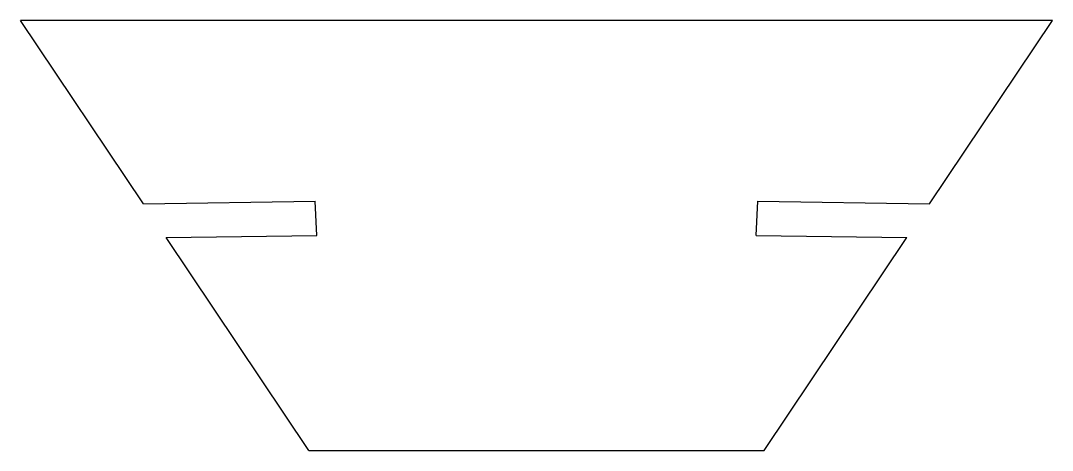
# Model space of a CAD drawing. Header units: millimetres. Extents: x -60 to 60, y -15 to 35.
import ezdxf

# ---------------------------------------------------------------- set-up
doc = ezdxf.new("R2010")
doc.units = ezdxf.units.MM

msp = doc.modelspace()

# ---------------------------------------------------------------- linework, layer by layer
at = {"color": 7, "linetype": 'Continuous', "lineweight": 25}
for p, q in [((-45.72, 13.7), (-60, 35)), ((60, 35), (-60, 35)), ((45.72, 13.7), (60, 35)), ((-45.72, 13.7), (-25.74, 13.98)), ((-25.53, 10.01), (-25.74, 13.98)), ((25.53, 10.01), (25.74, 13.98)), ((25.74, 13.98), (45.72, 13.7)), ((-43.08, 9.76), (-25.53, 10.01)), ((-26.47, -15), (-43.08, 9.76)), ((25.53, 10.01), (43.08, 9.76)), ((26.47, -15), (43.08, 9.76)), ((-26.47, -15), (26.47, -15))]:
    msp.add_line(p, q, dxfattribs=at)

doc.saveas('drawing.dxf')
